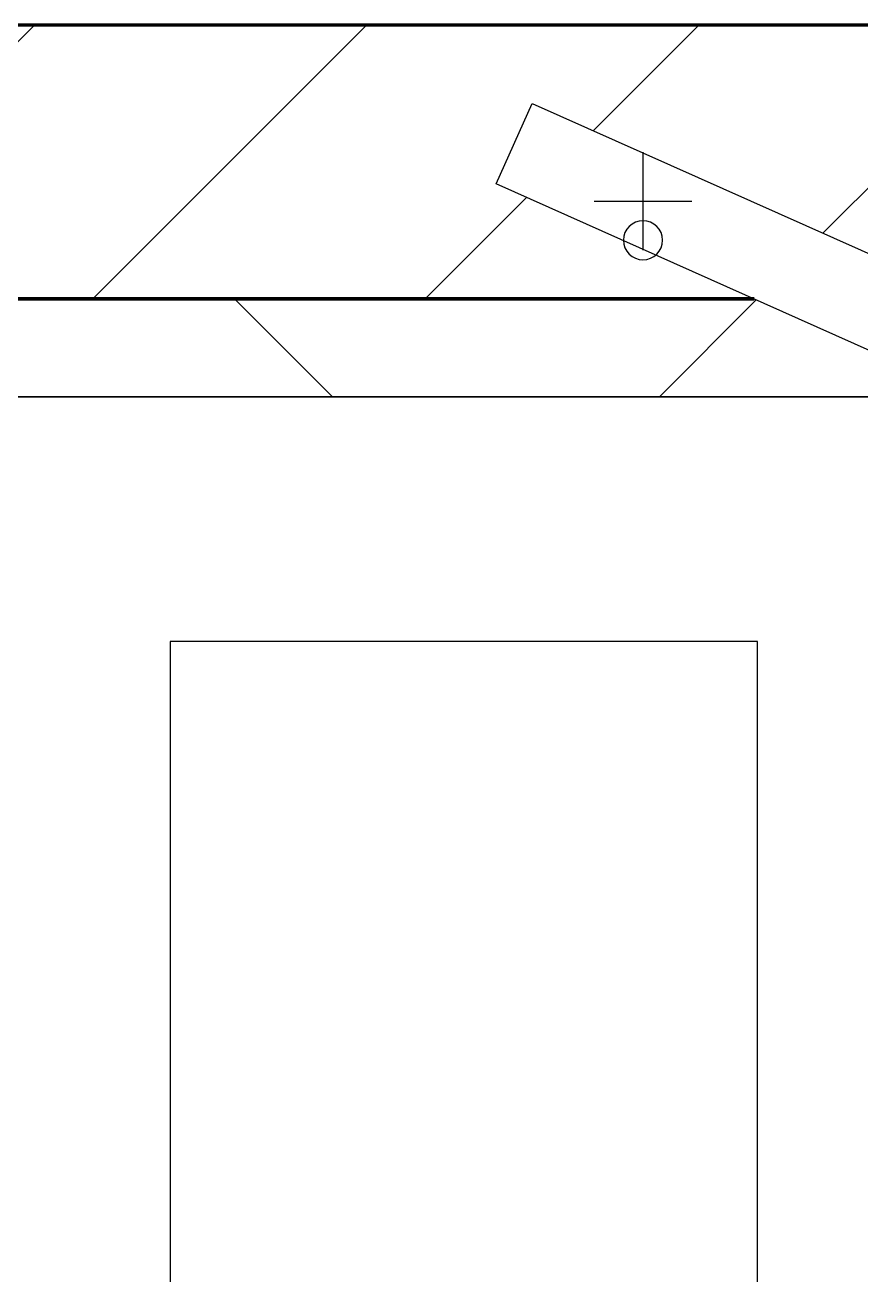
# Model space of a CAD drawing. Header units: millimetres. Extents: x -726012 to -647389, y -20772 to 18805.
# Drawn here: x -716398 to -715971, y 8120 to 8759 of the extents above; entities that cross this region are included whole.
import ezdxf
from ezdxf.xclip import XClip

# ---------------------------------------------------------------- set-up
doc = ezdxf.new("R2010")
doc.units = ezdxf.units.MM
doc.header["$XCLIPFRAME"] = 0
doc.layers.add('000 - WIPEOUT', color=250, linetype='Continuous')
doc.layers.add('A11_ALU.SOLID SHEET', color=2, linetype='Continuous')
for name, color, linetype, lineweight in [('A-DOOR', 3, 'Continuous', 25), ('A-DOOR-E', 2, 'Continuous', 25), ('A-GLAZ-CURT', 2, 'Continuous', 9), ('A-WALL', 5, 'Continuous', 35), ('A-WALL-FNSH', 2, 'Continuous', 35), ('A-WALL-PATT', 1, 'Continuous', 35)]:
    doc.layers.add(name, color=color, linetype=linetype, lineweight=lineweight)

# ---------------------------------------------------------------- blocks, each defined once
blk = doc.blocks.new('DPA_AC-SG-PI - A1_1200x1300 mm-V1-4233-01 ENLARGED MULTI-PURPOSE LEVEL - REFLECTED CEILING PLAN - SHEET 4')
at = {"layer": 'A-DOOR'}
for p, q in [((-500, 5), (-500, -45)), ((-525, -20), (-475, -20))]:
    blk.add_line(p, q, dxfattribs=at)
for start, end in [(0, 180), (180, 0)]:
    blk.add_arc((-500, -40), 10, start, end, dxfattribs=at)
at = {"layer": 'A-DOOR-E'}
for p, q in [((-575, -11.13), (-556.64, 29.95)), ((-556.64, 29.95), (511.63, -447.34)), ((493.28, -488.42), (-575, -11.13))]:
    blk.add_line(p, q, dxfattribs=at)
blk = doc.blocks.new('PPLS-PP19_Custom Tile Pattern - Custom Tile Pattern-V241-4233-01 ENLARGED MULTI-PURPOSE LEVEL - REFLECTED CEILING PLAN - SHEET 4')
at = {"layer": 'A-GLAZ-CURT'}
for p, q in [((31.34, 0), (300, 0)), ((300, 0), (31.34, 0)), ((195.99, 0), (213.31, 0)), ((213.31, 0), (195.99, 0)), ((230.06, 0), (300, 0)), ((143.25, -50), (300, -50)), ((300, -50), (143.25, -50))]:
    blk.add_line(p, q, dxfattribs=at)
for points, knots in [([(31.09, 0), (32.5, 0), (38.78, 0), (53.39, 0), (71.67, 0), (84.83, 0), (86.01, 0), (92.51, 0), (94.33, 0)], [-4844.334544, -4844.334544, -4844.334544, -4844.334544, -4705.298446, -4353.683244, -3960.84581, -3759.045785, -3336.541051, -2783.776468, -2783.776468, -2783.776468, -2783.776468]), ([(136.44, 0), (121.66, 0), (86.93, 0), (51.16, 0), (31.18, 0)], [-106.750556, -106.750556, -106.750556, -106.750556, -59.610984, 0, 0, 0, 0]), ([(31.33, 0), (34.8, 0), (52.2, 0), (88.72, 0), (120.63, 0), (138.28, 0), (138.53, 0)], [-401.364905, -401.364905, -401.364905, -401.364905, -390.253598, -346.313304, -291.370682, -290.5735, -290.5735, -290.5735, -290.5735]), ([(168.37, 0), (167.68, 0), (162.47, 0), (147.02, 0), (109.77, 0), (76.86, 0), (57.82, 0), (46.51, 0), (41.18, 0), (36.02, 0), (35.54, 0), (35.54, 0)], [-543.375029, -543.375029, -543.375029, -543.375029, -530.793311, -458.593899, -401.860199, -357.622665, -341.267687, -334.000314, -326.15566, -319.318397, -317.489778, -317.489778, -317.489778, -317.489778]), ([(36.29, 0), (37.77, 0), (48.82, 0), (64.79, 0), (95.91, 0), (122.89, 0), (131.14, 0), (133.34, 0)], [-314.598523, -314.598523, -314.598523, -314.598523, -305.899624, -287.17622, -249.500363, -194.761443, -159.62089, -159.62089, -159.62089, -159.62089]), ([(103.09, 0), (101.08, 0), (88.6, 0), (75.73, 0), (65.04, 0)], [-375.435014, -375.435014, -375.435014, -375.435014, -369.147452, -337.180211, -337.180211, -337.180211, -337.180211]), ([(114.39, 0), (114.2, 0), (112.08, 0), (105.42, 0), (92.38, 0), (85.59, 0), (74.98, 0), (67.86, 0), (65.04, 0)], [-8148.58938, -8148.58938, -8148.58938, -8148.58938, -8105.191388, -7723.759874, -7531.75727, -7135.649961, -6924.452779, -6779.642803, -6779.642803, -6779.642803, -6779.642803]), ([(65.78, 0), (66.44, 0), (78.65, 0), (100.57, 0), (116.36, 0), (128.63, 0), (128.95, 0)], [-99.849738, -99.849738, -99.849738, -99.849738, -97.899267, -63.759246, -39.050993, -35.895543, -35.895543, -35.895543, -35.895543]), ([(94.4, 0), (94.4, 0), (94.64, 0), (99.11, 0), (108.97, 0), (119.68, 0), (128.61, 0), (133.37, 0)], [-2348.345796, -2348.345796, -2348.345796, -2348.345796, -2310.419338, -2233.599744, -2052.234781, -1843.028543, -1596.602749, -1596.602749, -1596.602749, -1596.602749]), ([(129.02, 0), (129.02, 0), (124.41, 0), (122.35, 0), (114.96, 0), (108.04, 0), (103.09, 0)], [-35.386604, -35.386604, -35.386604, -35.386604, -31.430235, -22.807238, -15.488593, 0, 0, 0, 0]), ([(133.38, 0), (133.17, 0), (130.89, 0), (126.24, 0), (118.6, 0), (114.23, 0), (111.98, 0), (105.66, 0), (105.23, 0), (105.23, 0)], [-9688.699468, -9688.699468, -9688.699468, -9688.699468, -9677.714971, -9567.007022, -9453.21225, -9220.200448, -9012.77275, -8966.157302, -8929.495943, -8929.495943, -8929.495943, -8929.495943]), ([(105.26, 0), (105.52, 0), (111.01, 0), (112.65, 0), (113.59, 0)], [-8920.561005, -8920.561005, -8920.561005, -8920.561005, -8814.835624, -8577.462505, -8577.462505, -8577.462505, -8577.462505]), ([(128.58, 0), (128.8, 0), (130.16, 0), (139.26, 0), (152.67, 0), (161.24, 0), (162.19, 0), (162.75, 0)], [-633.326174, -633.326174, -633.326174, -633.326174, -627.736123, -618.981161, -602.094757, -592.980799, -581.414464, -581.414464, -581.414464, -581.414464]), ([(133.4, 0), (133.06, 0), (131.62, 0), (129.87, 0), (129.11, 0)], [-654.49001, -654.49001, -654.49001, -654.49001, -651.020627, -640.742133, -640.742133, -640.742133, -640.742133]), ([(157.9, 0), (156.77, 0), (151.67, 0), (143.49, 0), (136.48, 0), (133.59, 0)], [-10292.955006, -10292.955006, -10292.955006, -10292.955006, -10098.273015, -9847.788484, -9692.532631, -9692.532631, -9692.532631, -9692.532631]), ([(133.72, 0), (134.88, 0), (144.43, 0), (163.31, 0), (185.23, 0), (193.62, 0), (194.69, 0), (194.79, 0)], [-1590.72941, -1590.72941, -1590.72941, -1590.72941, -1530.39897, -1095.004608, -529.74427, -295.064701, -265.121568, -265.121568, -265.121568, -265.121568]), ([(193.8, 0), (193.33, 0), (190.11, 0), (183.13, 0), (171, 0), (161.95, 0), (161.28, 0), (158.35, 0), (157.85, 0), (157.77, 0)], [-11665.349007, -11665.349007, -11665.349007, -11665.349007, -11565.880756, -11105.624034, -10839.086983, -10768.332124, -10666.779182, -10580.760289, -10550.278881, -10550.278881, -10550.278881, -10550.278881]), ([(269.26, 0), (266.03, 0), (243.95, 0), (207.11, 0), (177.41, 0), (159.34, 0), (158.33, 0), (158.3, 0)], [-254.415045, -254.415045, -254.415045, -254.415045, -244.693688, -187.987675, -143.776725, -129.632772, -123.352749, -123.352749, -123.352749, -123.352749]), ([(159.07, 0), (159.13, 0), (160.84, 0), (165.21, 0), (174.15, 0), (185.98, 0), (208.82, 0), (219.42, 0), (230.06, 0)], [-115.643202, -115.643202, -115.643202, -115.643202, -114.681583, -87.660824, -65.295536, -41.623857, -24.459831, 0, 0, 0, 0]), ([(162.75, 0), (165.4, 0), (170.91, 0), (172.61, 0), (172.61, 0)], [-111.264224, -111.264224, -111.264224, -111.264224, -56.742688, -19.085662, -19.085662, -19.085662, -19.085662]), ([(247.1, 0), (246.76, 0), (245.04, 0), (238.34, 0), (226.56, 0), (221.1, 0), (200.27, 0), (182.99, 0), (174.27, 0), (169.67, 0), (168.99, 0)], [-9649.085549, -9649.085549, -9649.085549, -9649.085549, -9581.591397, -9406.094246, -9221.510254, -9016.44624, -8717.832359, -8253.978395, -8152.463617, -8069.855175, -8069.855175, -8069.855175, -8069.855175]), ([(215.22, 0), (214.62, 0), (210.55, 0), (203.98, 0), (187.54, 0), (175.3, 0), (169.49, 0)], [-203.825446, -203.825446, -203.825446, -203.825446, -198.527383, -184.406837, -162.427601, -142.916156, -142.916156, -142.916156, -142.916156]), ([(171.51, 0), (176.48, 0), (193.23, 0), (201.73, 0), (208.81, 0), (213.9, 0), (241.96, 0), (266.73, 0), (281.71, 0), (291.71, 0), (296.52, 0), (297.86, 0), (298.09, 0)], [-7971.819559, -7971.819559, -7971.819559, -7971.819559, -7784.112253, -7606.717214, -7289.299508, -7042.621073, -6582.165592, -6068.460911, -5766.029927, -5566.724884, -5280.360606, -5199.253518, -5199.253518, -5199.253518, -5199.253518]), ([(172.07, 0), (177.66, 0), (187.87, 0), (201.08, 0), (207.47, 0), (213.96, 0), (215.11, 0)], [-255.364076, -255.364076, -255.364076, -255.364076, -237.955587, -223.92608, -215.862851, -208.75215, -208.75215, -208.75215, -208.75215]), ([(300, 0), (288.22, 0), (262, 0), (230.43, 0), (219.94, 0), (219.02, 0)], [-12528.858583, -12528.858583, -12528.858583, -12528.858583, -11905.454923, -11162.864862, -10856.732305, -10856.732305, -10856.732305, -10856.732305]), ([(219.9, 0), (220.86, 0), (227.84, 0), (242.06, 0), (246.54, 0), (246.96, 0)], [-10670.940496, -10670.940496, -10670.940496, -10670.940496, -10511.382485, -9925.173265, -9834.877357, -9834.877357, -9834.877357, -9834.877357]), ([(284.76, 0), (284.76, 0), (285.09, 0), (287.47, 0), (293.59, 0), (297.76, 0), (300, 0)], [-4110.630118, -4110.630118, -4110.630118, -4110.630118, -4053.389046, -3959.664717, -3862.421465, -3746.95702, -3746.95702, -3746.95702, -3746.95702]), ([(297.38, 0), (295.84, 0), (291.62, 0), (285.38, 0), (284.87, 0)], [-4803.172655, -4803.172655, -4803.172655, -4803.172655, -4358.271401, -4143.037883, -4143.037883, -4143.037883, -4143.037883])]:
    blk.add_open_spline(points, degree=3, knots=knots, dxfattribs=at)
for points in [[(133.38, 0), (133.83, 0), (134.23, 0), (134.6, 0)], [(137.1, 0), (136.25, 0), (135.15, 0), (133.72, 0)], [(168.74, 0), (168.74, 0), (169.81, 0), (171.51, 0)], [(195.11, 0), (194.91, 0), (194.44, 0), (193.8, 0)], [(300, 0), (290.01, 0), (280.03, 0), (270.04, 0)]]:
    blk.add_open_spline(points, degree=3, dxfattribs=at)
blk = doc.blocks.new('PPLS-PP19_Custom Tile Pattern - Custom Tile Pattern-V242-4233-01 ENLARGED MULTI-PURPOSE LEVEL - REFLECTED CEILING PLAN - SHEET 4')
at = {"layer": 'A-GLAZ-CURT'}
for p, q in [((-300, 0), (300, 0)), ((300, 0), (-300, 0)), ((-293.07, 0), (-275.75, 0)), ((-275.75, 0), (-293.07, 0)), ((-222.32, 0), (-205, 0)), ((-205, 0), (-222.32, 0)), ((-300, -50), (300, -50)), ((300, -50), (-300, -50))]:
    blk.add_line(p, q, dxfattribs=at)
at = {"layer": 'A-GLAZ-CURT', "flags": 128}
for points in [[(-300, 0), (-291.56, 0), (-283.3, 0), (-275.2, 0), (-267.26, 0), (-259.45, 0), (-251.77, 0), (-244.2, 0), (-236.74, 0), (-229.36, 0), (-222.06, 0), (-214.83, 0), (-207.71, 0), (-200.76, 0), (-194.02, 0)], [(-125.17, 0), (-128.55, 0), (-134.16, 0), (-140.03, 0), (-145.5, 0), (-150.63, 0), (-155.53, 0), (-160.27, 0), (-164.95, 0), (-169.65, 0), (-174.47, 0), (-179.49, 0), (-184.81, 0), (-190.44, 0), (-196.37, 0), (-202.58, 0), (-209.04, 0), (-215.73, 0), (-222.63, 0), (-229.72, 0), (-236.97, 0), (-244.39, 0), (-251.96, 0), (-259.67, 0), (-267.51, 0), (-275.48, 0), (-283.55, 0), (-291.73, 0), (-300, 0)], [(-193.29, 0), (-187.54, 0), (-181.38, 0), (-175.58, 0), (-170.25, 0), (-165.64, 0), (-162.01, 0), (-159.53, 0), (-157.46, 0), (-154.52, 0), (-149.42, 0), (-141.84, 0), (-132.81, 0), (-126.08, 0)]]:
    blk.add_lwpolyline(points, dxfattribs=at)
at = {"layer": 'A-GLAZ-CURT'}
for points, knots in [([(-300, 0), (-284.65, 0), (-236.57, 0), (-176.18, 0), (-138.36, 0), (-124.97, 0)], [-5323.127839, -5323.127839, -5323.127839, -5323.127839, -4502.809032, -2700.551212, -1111.371789, -1111.371789, -1111.371789, -1111.371789]), ([(-125.61, 0), (-128.62, 0), (-154.17, 0), (-202.69, 0), (-262.56, 0), (-294.48, 0), (-300, 0)], [-17411.007533, -17411.007533, -17411.007533, -17411.007533, -17136.203329, -15131.813646, -13729.592194, -13439.944408, -13439.944408, -13439.944408, -13439.944408]), ([(-194.11, 0), (-197.85, 0), (-212.73, 0), (-232.01, 0), (-255.22, 0), (-262.59, 0), (-264.9, 0), (-265.4, 0)], [-1593.863692, -1593.863692, -1593.863692, -1593.863692, -1400.429864, -858.079193, -543.655514, -208.940337, 0, 0, 0, 0]), ([(-258.6, 0), (-257.91, 0), (-254.26, 0), (-241.25, 0), (-225.99, 0), (-213.1, 0), (-202.97, 0), (-196.9, 0), (-193.87, 0)], [-5722.54675, -5722.54675, -5722.54675, -5722.54675, -5657.471696, -5413.335975, -5017.494783, -4832.723979, -4666.091899, -4493.543421, -4493.543421, -4493.543421, -4493.543421]), ([(-194.22, 0), (-195.3, 0), (-204.77, 0), (-216.65, 0), (-231.26, 0), (-233.46, 0), (-234, 0)], [-1479.642584, -1479.642584, -1479.642584, -1479.642584, -1422.553702, -978.033455, -846.069444, -682.911962, -682.911962, -682.911962, -682.911962]), ([(-233.49, 0), (-233.44, 0), (-232.38, 0), (-230.74, 0), (-225.3, 0), (-223.63, 0)], [-455.274641, -455.274641, -455.274641, -455.274641, -440.605512, -119.536984, 0, 0, 0, 0]), ([(-223.63, 0), (-219.39, 0), (-206.17, 0), (-188.58, 0), (-169.02, 0), (-152.12, 0), (-136.84, 0), (-128.21, 0), (-125.61, 0), (-124.92, 0)], [-5463.295695, -5463.295695, -5463.295695, -5463.295695, -5161.076232, -4739.070012, -4465.409639, -4149.119819, -3839.893365, -3647.167523, -3550.245529, -3550.245529, -3550.245529, -3550.245529]), ([(-193.3, 0), (-190.98, 0), (-182.68, 0), (-171.77, 0), (-158.7, 0), (-157.22, 0)], [-4482.648185, -4482.648185, -4482.648185, -4482.648185, -4349.945572, -4000.813434, -3840.635403, -3840.635403, -3840.635403, -3840.635403]), ([(-133.82, 0), (-135.51, 0), (-137.8, 0), (-149.31, 0), (-162.01, 0), (-176.59, 0), (-188.25, 0), (-193.3, 0)], [-2731.647847, -2731.647847, -2731.647847, -2731.647847, -2418.507304, -2308.929706, -2113.765672, -1763.376603, -1495.882849, -1495.882849, -1495.882849, -1495.882849]), ([(-137.88, 0), (-140.56, 0), (-147.66, 0), (-147.69, 0), (-158.72, 0), (-174.02, 0), (-182.71, 0), (-190.46, 0), (-193.27, 0)], [-3187.727384, -3187.727384, -3187.727384, -3187.727384, -2919.378265, -2477.344047, -2237.412286, -2029.680487, -1755.085331, -1608.485033, -1608.485033, -1608.485033, -1608.485033]), ([(-152.35, 0), (-151.03, 0), (-147.71, 0), (-143.57, 0), (-138.62, 0)], [-3494.978217, -3494.978217, -3494.978217, -3494.978217, -3371.022232, -3227.460399, -3227.460399, -3227.460399, -3227.460399]), ([(-118.78, 0), (-121.86, 0), (-126.28, 0), (-136.96, 0), (-147.46, 0), (-150.03, 0), (-150.57, 0)], [-5938.474035, -5938.474035, -5938.474035, -5938.474035, -5700.061948, -5508.838257, -5298.784692, -5196.16478, -5196.16478, -5196.16478, -5196.16478]), ([(-150.34, 0), (-150.07, 0), (-147.75, 0), (-142.76, 0), (-131.72, 0), (-125.75, 0)], [-4948.728362, -4948.728362, -4948.728362, -4948.728362, -4883.323924, -4440.880425, -4082.700899, -4082.700899, -4082.700899, -4082.700899]), ([(-26.75, 0), (-27.82, 0), (-36.18, 0), (-53.55, 0), (-78.2, 0), (-110.94, 0), (-130.52, 0), (-147.74, 0), (-149.07, 0)], [-8718.362214, -8718.362214, -8718.362214, -8718.362214, -8532.293389, -8073.216054, -7508.296369, -7004.680444, -6449.282163, -6277.220794, -6277.220794, -6277.220794, -6277.220794]), ([(-148.23, 0), (-146.94, 0), (-140.15, 0), (-137.28, 0), (-133.93, 0), (-128.78, 0), (-126.5, 0)], [-6162.058746, -6162.058746, -6162.058746, -6162.058746, -6017.569127, -5560.701257, -5364.112219, -5231.017328, -5231.017328, -5231.017328, -5231.017328]), ([(-124.97, 0), (-125.56, 0), (-130.01, 0), (-139.03, 0), (-146.11, 0), (-146.95, 0)], [-976.605455, -976.605455, -976.605455, -976.605455, -945.742622, -741.901385, -489.130243, -489.130243, -489.130243, -489.130243]), ([(-146.69, 0), (-146.59, 0), (-145.49, 0), (-135.69, 0), (-128.29, 0), (-125.15, 0)], [-420.34245, -420.34245, -420.34245, -420.34245, -406.956646, -290.263673, 0, 0, 0, 0]), ([(-127.41, 0), (-131.63, 0), (-133.16, 0), (-134.09, 0), (-134.15, 0)], [-8540.990293, -8540.990293, -8540.990293, -8540.990293, -8266.114998, -8246.473386, -8246.473386, -8246.473386, -8246.473386]), ([(-134.15, 0), (-133.32, 0), (-131.2, 0), (-126.89, 0), (-125.01, 0)], [-7657.439573, -7657.439573, -7657.439573, -7657.439573, -7293.749979, -7082.849769, -7082.849769, -7082.849769, -7082.849769]), ([(-120.13, 0), (-120.14, 0), (-120.24, 0), (-121.3, 0), (-129.25, 0), (-133.82, 0)], [-2933.992132, -2933.992132, -2933.992132, -2933.992132, -2920.575025, -2840.280255, -2731.647847, -2731.647847, -2731.647847, -2731.647847]), ([(-113.43, 0), (-113.44, 0), (-113.96, 0), (-119.73, 0), (-125.43, 0), (-127.03, 0), (-127.41, 0)], [-328.499627, -328.499627, -328.499627, -328.499627, -282.672656, -98.539552, -24.539552, 0, 0, 0, 0]), ([(-126.5, 0), (-122.44, 0), (-108.71, 0), (-86.68, 0), (-66.49, 0), (-59.11, 0), (-57.64, 0)], [-5231.017328, -5231.017328, -5231.017328, -5231.017328, -4994.692869, -4542.524482, -4008.285538, -3860.98898, -3860.98898, -3860.98898, -3860.98898]), ([(-125, 0), (-124.78, 0), (-120.1, 0), (-107.3, 0), (-90.42, 0), (-75.26, 0), (-68.41, 0), (-65.12, 0), (-63.63, 0)], [-4068.010399, -4068.010399, -4068.010399, -4068.010399, -4054.690705, -3793.097032, -3402.597032, -3144.956779, -3050.982048, -2969.237017, -2969.237017, -2969.237017, -2969.237017]), ([(-124.99, 0), (-124.82, 0), (-121.86, 0), (-113.01, 0), (-98.9, 0), (-85.29, 0), (-71.67, 0), (-65.93, 0), (-65.07, 0)], [-3357.601942, -3357.601942, -3357.601942, -3357.601942, -3342.215224, -3074.362186, -2902.289527, -2605.247022, -2322.099534, -2241.8264, -2241.8264, -2241.8264, -2241.8264]), ([(-72.93, 0), (-75.51, 0), (-89.41, 0), (-108.54, 0), (-124.97, 0)], [-19442.345229, -19442.345229, -19442.345229, -19442.345229, -18935.241197, -17430.744425, -17430.744425, -17430.744425, -17430.744425]), ([(-124.91, 0), (-124.01, 0), (-118.66, 0), (-110.8, 0), (-99.5, 0), (-91.46, 0)], [-1108.984966, -1108.984966, -1108.984966, -1108.984966, -1002.059161, -460.363443, 0, 0, 0, 0]), ([(-86.16, 0), (-91.37, 0), (-103.52, 0), (-117.25, 0), (-124.73, 0)], [-1681.3698, -1681.3698, -1681.3698, -1681.3698, -1374.161226, -980.79905, -980.79905, -980.79905, -980.79905]), ([(-124.73, 0), (-124.38, 0), (-123.8, 0), (-123.43, 0), (-123.28, 0)], [-3541.024987, -3541.024987, -3541.024987, -3541.024987, -3488.92562, -3439.852845, -3439.852845, -3439.852845, -3439.852845]), ([(-124.62, 0), (-122.54, 0), (-113.72, 0), (-92.04, 0), (-74.02, 0), (-62.74, 0), (-60.36, 0), (-59.97, 0)], [-7068.405759, -7068.405759, -7068.405759, -7068.405759, -6839.55839, -6236.997189, -5713.340575, -5140.470607, -5006.787413, -5006.787413, -5006.787413, -5006.787413]), ([(-122.08, 0), (-122.01, 0), (-121.69, 0), (-121.2, 0), (-120.88, 0)], [-3136.336417, -3136.336417, -3136.336417, -3136.336417, -3110.304437, -3035.164275, -3035.164275, -3035.164275, -3035.164275]), ([(-36.33, 0), (-36.43, 0), (-37.27, 0), (-45.02, 0), (-46.13, 0), (-60.59, 0), (-81.23, 0), (-99.51, 0), (-114.02, 0), (-117.28, 0), (-118.78, 0)], [-1855.773136, -1855.773136, -1855.773136, -1855.773136, -1810.870157, -1672.078046, -1405.135169, -1060.00838, -740.068933, -229.489605, -116.330425, 0, 0, 0, 0]), ([(-117.74, 0), (-117.19, 0), (-114.78, 0), (-113.43, 0), (-113.43, 0)], [-821.249067, -821.249067, -821.249067, -821.249067, -394.672656, -330.879064, -330.879064, -330.879064, -330.879064]), ([(-57.16, 0), (-58.3, 0), (-66.22, 0), (-85.2, 0), (-107.61, 0), (-116.56, 0), (-117.56, 0)], [-2956.49664, -2956.49664, -2956.49664, -2956.49664, -2842.901703, -2193.204658, -1433.981041, -985.49888, -985.49888, -985.49888, -985.49888]), ([(-115.82, 0), (-114.96, 0), (-110.41, 0), (-96.78, 0), (-77.56, 0), (-64.26, 0), (-56.64, 0)], [-5724.064692, -5724.064692, -5724.064692, -5724.064692, -5430.283136, -5103.229623, -4799.173296, -4399.832718, -4399.832718, -4399.832718, -4399.832718]), ([(9.32, 0), (9.08, 0), (7.65, 0), (2.57, 0), (-12.23, 0), (-25.64, 0), (-40, 0), (-56.24, 0), (-75.59, 0), (-94, 0), (-112.01, 0), (-114.94, 0), (-115.63, 0)], [-2922.926651, -2922.926651, -2922.926651, -2922.926651, -2882.788014, -2720.818881, -2518.50168, -2125.455881, -1792.521578, -1466.981642, -1208.454564, -789.402658, -501.969187, -243.577221, -243.577221, -243.577221, -243.577221]), ([(-91.46, 0), (-90.09, 0), (-84.7, 0), (-77.43, 0), (-72.73, 0), (-72.64, 0), (-72.64, 0)], [-19832.387487, -19832.387487, -19832.387487, -19832.387487, -19753.885894, -19541.04734, -19478.625389, -19471.062469, -19471.062469, -19471.062469, -19471.062469]), ([(-63.96, 0), (-64.13, 0), (-72.5, 0), (-80.63, 0), (-86.16, 0)], [-2171.769325, -2171.769325, -2171.769325, -2171.769325, -2007.031671, -1681.3698, -1681.3698, -1681.3698, -1681.3698])]:
    blk.add_open_spline(points, degree=3, knots=knots, dxfattribs=at)
blk = doc.blocks.new('*U885')
at = {"layer": 'A-GLAZ-CURT', "rotation": 180}
for name, p in [('PPLS-PP19_Custom Tile Pattern - Custom Tile Pattern-V242-4233-01 ENLARGED MULTI-PURPOSE LEVEL - REFLECTED CEILING PLAN - SHEET 4', (-40200, 16110.41)), ('PPLS-PP19_Custom Tile Pattern - Custom Tile Pattern-V241-4233-01 ENLARGED MULTI-PURPOSE LEVEL - REFLECTED CEILING PLAN - SHEET 4', (-39600, 16110.41))]:
    blk.add_blockref(name, p, dxfattribs=at)
blk = doc.blocks.new('*U1253')
at = {"color": 3}
blk.add_wipeout([(-275, 33950), (275, 33950), (275, 33650), (-275, 33650)], dxfattribs=at).dxf.layer = '000 - WIPEOUT'
at = {"layer": 'A11_ALU.SOLID SHEET', "color": 0, "linetype": 'ByBlock'}
blk.add_lwpolyline([(-275, 33650), (275, 33650), (275, 33950), (-275, 33950)], close=True, dxfattribs=at)
blk = doc.blocks.new('*U1287')
blk.add_lwpolyline([(21173.36, -580), (28210, -580), (28210, -6849.96), (45954.15, -6849.96), (45954.15, 600), (82995.06, 600), (83086.47, 650), (90052, 650), (90392, 990), (103159.16, 990), (103159.16, 4990), (21173.36, 4990), (21173.36, 3485.45), (21203.36, 3485.45), (21203.36, 925.54), (21173.36, 925.54), (21173.36, -580)])
at = {"layer": 'A11_ALU.SOLID SHEET', "color": 0, "linetype": 'ByBlock', "rotation": 90}
blk.add_blockref('*U1253', (62308.5, 4590), dxfattribs=at)

msp = doc.modelspace()

# ---------------------------------------------------------------- hatches: boundary and pattern name
at = {"layer": 'A-WALL-PATT', "lineweight": 9}
h = msp.add_hatch(dxfattribs=at)
h.set_pattern_fill('FP_2', color=256, style=0, pattern_type=2)
h.set_pattern_definition([(45, (0, 0), (-84.852814, 84.852814), [])])
h.paths.add_polyline_path([(-653287.78, 8619.02), (-652194.48, 8619.02), (-652194.48, 8759.02), (-722165.55, 8759.02), (-722165.55, 8619.02), (-719625.62, 8619.02), (-719676.02, 8641.53), (-719679.79, 8639.36), (-719684.96, 8639.36), (-719691.03, 8644.02), (-719692.03, 8648.69), (-719757.37, 8677.88), (-719739.02, 8718.97), (-719515.31, 8619.02), (-716025.62, 8619.02), (-716076.02, 8641.53), (-716079.79, 8639.36), (-716084.96, 8639.36), (-716091.03, 8644.02), (-716092.03, 8648.69), (-716157.37, 8677.88), (-716139.02, 8718.97), (-715915.31, 8619.02), (-712425.62, 8619.02), (-712476.02, 8641.53), (-712479.79, 8639.36), (-712484.96, 8639.36), (-712491.03, 8644.02), (-712492.03, 8648.69), (-712557.37, 8677.88), (-712539.02, 8718.97), (-712315.31, 8619.02), (-708825.62, 8619.02), (-708876.02, 8641.53), (-708879.79, 8639.36), (-708884.96, 8639.36), (-708891.03, 8644.02), (-708892.03, 8648.69), (-708957.37, 8677.88), (-708939.02, 8718.97), (-708715.31, 8619.02), (-705225.62, 8619.02), (-705276.02, 8641.53), (-705279.79, 8639.36), (-705284.96, 8639.36), (-705291.03, 8644.02), (-705292.03, 8648.69), (-705357.37, 8677.88), (-705339.02, 8718.97), (-705115.31, 8619.02), (-701625.62, 8619.02), (-701676.02, 8641.53), (-701679.79, 8639.36), (-701684.96, 8639.36), (-701691.03, 8644.02), (-701692.03, 8648.69), (-701757.37, 8677.88), (-701739.02, 8718.97), (-701515.31, 8619.02), (-698025.62, 8619.02), (-698076.02, 8641.53), (-698079.79, 8639.36), (-698084.96, 8639.36), (-698091.03, 8644.02), (-698092.03, 8648.69), (-698157.37, 8677.88), (-698139.02, 8718.97), (-697915.31, 8619.02), (-694425.62, 8619.02), (-694476.02, 8641.53), (-694479.79, 8639.36), (-694484.96, 8639.36), (-694491.03, 8644.02), (-694492.03, 8648.69), (-694557.37, 8677.88), (-694539.02, 8718.97), (-694315.31, 8619.02), (-690825.62, 8619.02), (-690876.02, 8641.53), (-690879.79, 8639.36), (-690884.96, 8639.36), (-690891.03, 8644.02), (-690892.03, 8648.69), (-690957.37, 8677.88), (-690939.02, 8718.97), (-690715.31, 8619.02), (-687225.62, 8619.02), (-687276.02, 8641.53), (-687279.79, 8639.36), (-687284.96, 8639.36), (-687291.03, 8644.02), (-687292.03, 8648.69), (-687357.37, 8677.88), (-687339.02, 8718.97), (-687115.31, 8619.02), (-683626.8, 8619.54), (-683676.02, 8641.53), (-683679.79, 8639.36), (-683684.96, 8639.36), (-683691.03, 8644.02), (-683692.03, 8648.69), (-683757.37, 8677.88), (-683739.02, 8718.97), (-683515.31, 8619.02), (-680025.62, 8619.02), (-680076.02, 8641.53), (-680079.79, 8639.36), (-680084.96, 8639.36), (-680091.03, 8644.02), (-680092.03, 8648.69), (-680157.37, 8677.88), (-680139.02, 8718.97), (-679915.31, 8619.02), (-676425.62, 8619.02), (-676476.02, 8641.53), (-676479.79, 8639.36), (-676484.96, 8639.36), (-676491.03, 8644.02), (-676492.03, 8648.69), (-676557.37, 8677.88), (-676539.02, 8718.97), (-676315.31, 8619.02), (-672825.62, 8619.02), (-672876.02, 8641.53), (-672879.79, 8639.36), (-672884.96, 8639.36), (-672891.03, 8644.02), (-672892.03, 8648.69), (-672957.37, 8677.88), (-672939.02, 8718.97), (-672715.31, 8619.02), (-669225.62, 8619.02), (-669276.02, 8641.53), (-669279.79, 8639.36), (-669284.96, 8639.36), (-669291.03, 8644.02), (-669292.03, 8648.69), (-669357.37, 8677.88), (-669339.02, 8718.97), (-669115.31, 8619.02), (-665625.62, 8619.02), (-665676.02, 8641.53), (-665679.79, 8639.36), (-665684.96, 8639.36), (-665691.03, 8644.02), (-665692.03, 8648.69), (-665757.37, 8677.88), (-665739.02, 8718.97), (-665515.31, 8619.02), (-662025.62, 8619.02), (-662076.02, 8641.53), (-662079.79, 8639.36), (-662084.96, 8639.36), (-662091.03, 8644.02), (-662092.03, 8648.69), (-662157.37, 8677.88), (-662139.02, 8718.97), (-661915.31, 8619.02), (-658425.62, 8619.02), (-658476.02, 8641.53), (-658480.95, 8639.36), (-658484.96, 8639.36), (-658491.03, 8644.02), (-658492.03, 8648.69), (-658557.37, 8677.88), (-658539.02, 8718.97), (-658315.31, 8619.02), (-654825.62, 8619.02), (-654876.02, 8641.53), (-654879.79, 8639.36), (-654884.96, 8639.36), (-654891.03, 8644.02), (-654892.03, 8648.69), (-654957.37, 8677.88), (-654939.02, 8718.97), (-654715.31, 8619.02), (-653356.11, 8619.02)])
h = msp.add_hatch(dxfattribs=at)
h.set_pattern_fill('FP_3', color=256, style=0, pattern_type=2)
h.set_pattern_definition([(45, (0, 0), (-212.13203, 212.13203), []), (135, (0, 0), (-212.13203, -212.13203), [])])
h.paths.add_polyline_path([(-652194.48, 8569.02), (-652194.48, 8619.02), (-654715.31, 8619.02), (-654603.39, 8569.02), (-652262.82, 8569.02)])
h.paths.add_polyline_path([(-655132.72, 8569.02), (-654713.71, 8569.02), (-654825.62, 8619.02), (-658315.31, 8619.02), (-658203.39, 8569.02), (-655201.05, 8569.02)])
h.paths.add_polyline_path([(-658344.29, 8569.02), (-658313.71, 8569.02), (-658425.62, 8619.02), (-661915.31, 8619.02), (-661803.39, 8569.02), (-658412.62, 8569.02)])
h.paths.add_polyline_path([(-662444.15, 8569.02), (-661913.71, 8569.02), (-662025.62, 8619.02), (-665515.31, 8619.02), (-665403.39, 8569.02), (-662512.48, 8569.02)])
h.paths.add_polyline_path([(-665782.37, 8569.02), (-665513.71, 8569.02), (-665625.62, 8619.02), (-669115.31, 8619.02), (-669003.39, 8569.02), (-665860.71, 8569.02)])
h.paths.add_polyline_path([(-670712.22, 8569.02), (-669113.71, 8569.02), (-669225.62, 8619.02), (-672715.31, 8619.02), (-672603.39, 8569.02), (-670780.55, 8569.02)])
h.paths.add_polyline_path([(-672967.14, 8569.02), (-672713.71, 8569.02), (-672825.62, 8619.02), (-676315.31, 8619.02), (-676203.39, 8569.02), (-672982.37, 8569.02)])
h.paths.add_polyline_path([(-676313.71, 8569.02), (-676425.62, 8619.02), (-679915.31, 8619.02), (-679803.39, 8569.02), (-676315.37, 8569.02)])
h.paths.add_polyline_path([(-679913.71, 8569.02), (-680025.62, 8619.02), (-683515.31, 8619.02), (-683403.39, 8569.02), (-679936.92, 8569.02)])
h.paths.add_polyline_path([(-685676.73, 8569.02), (-683513.71, 8569.02), (-683626.8, 8619.02), (-687115.31, 8619.02), (-687003.39, 8569.02), (-685745.06, 8569.02)])
h.paths.add_polyline_path([(-687113.71, 8569.02), (-687225.62, 8619.02), (-690715.31, 8619.02), (-690603.39, 8569.02), (-687180.02, 8569.02)])
h.paths.add_polyline_path([(-690713.71, 8569.02), (-690825.62, 8619.02), (-694315.31, 8619.02), (-694203.39, 8569.02), (-690733.24, 8569.02)])
h.paths.add_polyline_path([(-700582.37, 8569.02), (-697913.71, 8569.02), (-698025.62, 8619.02), (-701515.31, 8619.02), (-701403.39, 8569.02), (-700709.58, 8569.02)])
h.paths.add_polyline_path([(-694313.71, 8569.02), (-694425.62, 8619.02), (-697915.31, 8619.02), (-697803.39, 8569.02), (-694354.78, 8569.02)])
h.paths.add_polyline_path([(-701513.71, 8569.02), (-701625.62, 8619.02), (-705115.31, 8619.02), (-705003.39, 8569.02), (-701529.55, 8569.02)])
h.paths.add_polyline_path([(-707132.7, 8569.02), (-705113.71, 8569.02), (-705225.62, 8619.02), (-708715.31, 8619.02), (-708603.39, 8569.02), (-707269.37, 8569.02)])
h.paths.add_polyline_path([(-708713.71, 8569.02), (-708825.62, 8619.02), (-712315.31, 8619.02), (-712203.39, 8569.02), (-708772.65, 8569.02)])
h.paths.add_polyline_path([(-712582.37, 8569.02), (-712313.71, 8569.02), (-712425.62, 8619.02), (-715915.31, 8619.02), (-715803.39, 8569.02), (-712599.19, 8569.02)])
h.paths.add_polyline_path([(-721277.24, 8569.02), (-719513.71, 8569.02), (-719625.62, 8619.02), (-722165.55, 8619.02), (-722165.55, 8569.02), (-721345.58, 8569.02)])
h.paths.add_polyline_path([(-717519.03, 8569.02), (-715913.71, 8569.02), (-716025.62, 8619.02), (-719515.31, 8619.02), (-719403.39, 8569.02), (-717587.36, 8569.02)])

# ---------------------------------------------------------------- linework, layer by layer
at = {"layer": 'A-WALL', "color": 7, "lineweight": 70}
for p, q in [((-718582.37, 8759.02), (-716182.37, 8759.02)), ((-716182.37, 8759.02), (-714982.37, 8759.02)), ((-716182.37, 8619.02), (-718582.37, 8619.02)), ((-718582.37, 8619.02), (-716182.37, 8619.02)), ((-716025.62, 8619.02), (-716182.37, 8619.02)), ((-716182.37, 8619.02), (-716025.62, 8619.02))]:
    msp.add_line(p, q, dxfattribs=at)
at = {"layer": 'A-WALL-FNSH', "color": 250}
for p, q in [((-716182.37, 8569.02), (-718582.37, 8569.02)), ((-715913.71, 8569.02), (-716182.37, 8569.02))]:
    msp.add_line(p, q, dxfattribs=at)

# ---------------------------------------------------------------- block references
msp.add_blockref('*U885', (-676282.37, -7541.39))
at = {"layer": 'A-DOOR-E'}
msp.add_blockref('DPA_AC-SG-PI - A1_1200x1300 mm-V1-4233-01 ENLARGED MULTI-PURPOSE LEVEL - REFLECTED CEILING PLAN - SHEET 4', (-715582.37, 8689.02), dxfattribs=at)

# ---------------------------------------------------------------- next in the draw order: block references
at = {"layer": 'A11_ALU.SOLID SHEET'}
ref = msp.add_blockref('*U1287', (-744682.37, 3579.02), dxfattribs=at)
XClip(ref).set_block_clipping_path([(22516.8245944298, -23612.0000696909), (92487.8891097467, 7199.9972603897)])

doc.saveas('drawing.dxf')
